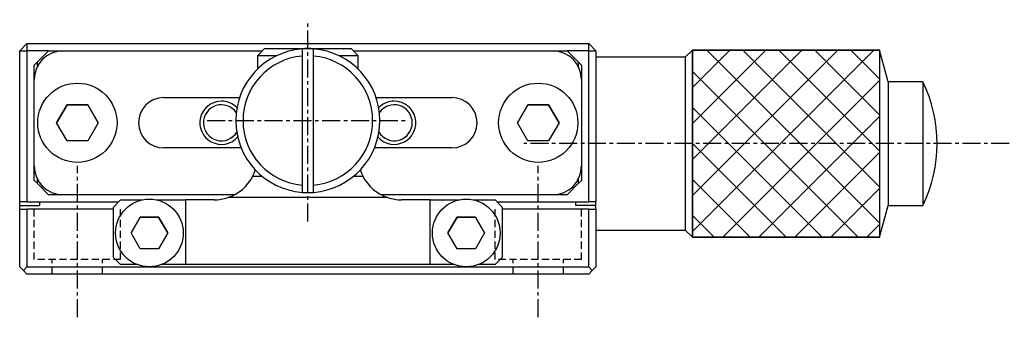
# Model space of a CAD drawing. Extents: x 10 to 346, y 10 to 242.
# Drawn here: x 124.2 to 192.9, y 55 to 75.7 of the extents above; entities that cross this region are included whole.
import ezdxf

# ---------------------------------------------------------------- set-up
doc = ezdxf.new("R2010")
doc.units = 0
doc.linetypes.add('CENTER', pattern=[2, 1.25, -0.25, 0.25, -0.25])
doc.linetypes.add('DASHED', pattern=[0.75, 0.5, -0.25])
doc.layers.get('0').update_dxf_attribs({"linetype": 'CONTINUOUS'})
doc.layers.add('CENTER', color=1, linetype='CENTER')

msp = doc.modelspace()

# ---------------------------------------------------------------- linework, layer by layer
at = {"color": 7, "linetype": 'CONTINUOUS'}
for p, q in [((124.744926, 74), (124.244926, 73.5)), ((124.744926, 74), (124.744926, 73.5)), ((124.744926, 74), (163.744926, 74)), ((140.744926, 73.15), (141.244926, 73.65)), ((141.244926, 73.65), (144.244926, 73.65)), ((143.844926, 73.633974), (143.844926, 73.132187)), ((144.244926, 73.65), (147.244926, 73.65)), ((144.644926, 73.132187), (144.644926, 73.633974)), ((147.244926, 73.65), (147.744926, 73.15)), ((163.744926, 73.5), (163.744926, 74)), ((164.244926, 73.5), (163.744926, 74)), ((170.944932, 73.549999), (170.44493, 73.049996)), ((170.944932, 73.549999), (183.944933, 73.549999)), ((170.944932, 60.550001), (170.944932, 73.549999)), ((184.534421, 71.35), (183.944933, 73.549999)), ((183.944933, 73.549999), (183.944933, 60.550001)), ((124.244926, 73.5), (124.744926, 73.5)), ((124.244926, 63), (124.244926, 73.5)), ((124.744926, 73.5), (124.744926, 63)), ((126.244926, 73.5), (124.744926, 73.5)), ((126.244926, 73.5), (125.444926, 72.7)), ((126.244926, 73.5), (127.244926, 73.5)), ((127.244926, 73.5), (141.094926, 73.5)), ((142.065476, 73.15), (140.744926, 73.15)), ((140.744926, 73.15), (140.744926, 72.220714)), ((143.844926, 73.132187), (143.844926, 64.167813)), ((144.644926, 64.167813), (144.644926, 73.132187)), ((147.744926, 73.15), (146.424375, 73.15)), ((147.394926, 73.5), (161.244926, 73.5)), ((147.744926, 72.220714), (147.744926, 73.15)), ((161.244926, 73.5), (162.244926, 73.5)), ((163.044926, 72.7), (162.244926, 73.5)), ((163.744926, 73.5), (162.244926, 73.5)), ((163.744926, 63), (163.744926, 73.5)), ((163.744926, 73.5), (164.244926, 73.5)), ((164.244926, 73.5), (164.244926, 63)), ((170.44493, 73.049996), (164.244926, 73.049996)), ((170.44493, 73.049996), (170.44493, 61.050004)), ((125.244926, 72.5), (125.444926, 72.7)), ((125.244926, 71.5), (125.244926, 72.5)), ((125.444926, 72.7), (125.444926, 72.37178)), ((163.044926, 72.37178), (163.044926, 72.7)), ((163.044926, 72.7), (163.244926, 72.5)), ((163.244926, 72.5), (163.244926, 71.5)), ((125.244926, 65.5), (125.244926, 71.5)), ((163.244926, 71.5), (163.244926, 65.5)), ((184.534421, 71.35), (184.534421, 62.75)), ((186.944932, 71.35), (184.534421, 71.35)), ((186.944932, 71.35), (186.944932, 62.75)), ((134.244926, 70.25), (139.507838, 70.25)), ((148.982014, 70.25), (154.244926, 70.25)), ((126.80155, 68.5), (127.523238, 69.75)), ((127.523238, 69.75), (126.80155, 68.5)), ((127.523238, 69.75), (128.966614, 69.75)), ((128.966614, 69.75), (127.523238, 69.75)), ((128.966614, 69.75), (129.688302, 68.5)), ((129.688302, 68.5), (128.966614, 69.75)), ((158.80155, 68.5), (159.523238, 69.75)), ((159.523238, 69.75), (158.80155, 68.5)), ((159.523238, 69.75), (160.966614, 69.75)), ((160.966614, 69.75), (159.523238, 69.75)), ((160.966614, 69.75), (161.688302, 68.5)), ((161.688302, 68.5), (160.966614, 69.75)), ((127.523238, 67.25), (126.80155, 68.5)), ((129.688302, 68.5), (128.966614, 67.25)), ((159.523238, 67.25), (158.80155, 68.5)), ((161.688302, 68.5), (160.966614, 67.25)), ((128.966614, 67.25), (127.523238, 67.25)), ((139.619994, 66.75), (134.244926, 66.75)), ((154.244926, 66.75), (148.869858, 66.75)), ((160.966614, 67.25), (159.523238, 67.25)), ((125.244926, 64.5), (125.244926, 65.5)), ((163.244926, 65.5), (163.244926, 64.5)), ((125.444926, 64.62822), (125.444926, 64.3)), ((140.424012, 64.8), (141.054707, 64.8)), ((147.435145, 64.8), (148.06584, 64.8)), ((163.044926, 64.3), (163.044926, 64.62822)), ((125.444926, 64.3), (125.244926, 64.5)), ((125.444926, 64.3), (126.244926, 63.5)), ((143.844926, 64.167813), (143.844926, 63.666026)), ((144.644926, 63.666026), (144.644926, 64.167813)), ((162.244926, 63.5), (163.044926, 64.3)), ((163.244926, 64.5), (163.044926, 64.3)), ((127.244926, 63.5), (126.244926, 63.5)), ((139.150824, 63.5), (127.244926, 63.5)), ((149.808176, 63.3), (138.681676, 63.3)), ((161.244926, 63.5), (149.339084, 63.5)), ((162.244926, 63.5), (161.244926, 63.5)), ((124.744926, 63), (124.244926, 63)), ((124.244926, 62.75), (124.244926, 63)), ((124.244926, 62.75), (125.644926, 62.75)), ((124.244926, 62.5), (124.244926, 62.75)), ((124.744926, 63), (131.094926, 63)), ((125.644926, 62.75), (125.644926, 63)), ((130.744926, 62.65), (131.244926, 63.15)), ((130.744926, 59.15), (130.744926, 62.65)), ((131.244926, 63.15), (132.762743, 63.15)), ((133.727109, 63.15), (135.744926, 63.15)), ((135.744926, 63.15), (135.744926, 58.65)), ((137.744926, 63.15), (135.744926, 63.15)), ((152.744926, 63.15), (150.744926, 63.15)), ((152.744926, 58.65), (152.744926, 63.15)), ((152.744926, 63.15), (154.762743, 63.15)), ((155.727109, 63.15), (157.244926, 63.15)), ((157.244926, 63.15), (157.744926, 62.65)), ((157.394926, 63), (163.744926, 63)), ((157.744926, 62.65), (157.744926, 59.15)), ((162.844926, 62.75), (162.844926, 63)), ((164.244926, 62.75), (162.844926, 62.75)), ((164.244926, 63), (163.744926, 63)), ((164.244926, 62.75), (164.244926, 63)), ((164.244926, 62.5), (164.244926, 62.75)), ((183.944933, 60.550001), (184.534421, 62.75)), ((184.534421, 62.75), (186.944932, 62.75)), ((124.244926, 58.5), (124.244926, 62.5)), ((124.244926, 62.5), (124.744926, 62.5)), ((124.744926, 62.5), (124.744926, 58.5)), ((130.744926, 62.5), (124.744926, 62.5)), ((131.974755, 60.85), (132.609841, 61.95)), ((132.609841, 61.95), (131.974755, 60.85)), ((132.609841, 61.95), (133.880011, 61.95)), ((133.880011, 61.95), (132.609841, 61.95)), ((133.880011, 61.95), (134.515097, 60.85)), ((134.515097, 60.85), (133.880011, 61.95)), ((153.974755, 60.85), (154.609841, 61.95)), ((154.609841, 61.95), (153.974755, 60.85)), ((154.609841, 61.95), (155.880011, 61.95)), ((155.880011, 61.95), (154.609841, 61.95)), ((155.880011, 61.95), (156.515097, 60.85)), ((156.515097, 60.85), (155.880011, 61.95)), ((163.744926, 62.5), (157.744926, 62.5)), ((163.744926, 58.5), (163.744926, 62.5)), ((163.744926, 62.5), (164.244926, 62.5)), ((164.244926, 62.5), (164.244926, 58.5)), ((132.609841, 59.75), (131.974755, 60.85)), ((134.515097, 60.85), (133.880011, 59.75)), ((154.609841, 59.75), (153.974755, 60.85)), ((156.515097, 60.85), (155.880011, 59.75)), ((164.244926, 61.050004), (170.44493, 61.050004)), ((170.44493, 61.050004), (170.944932, 60.550001)), ((183.944933, 60.550001), (170.944932, 60.550001)), ((131.244926, 58.65), (130.744926, 59.15)), ((133.880011, 59.75), (132.609841, 59.75)), ((155.880011, 59.75), (154.609841, 59.75)), ((157.744926, 59.15), (157.244926, 58.65)), ((124.494926, 58.25), (124.244926, 58.5)), ((124.744926, 58.5), (124.494926, 58.25)), ((124.744926, 58.5), (133.244926, 58.5)), ((132.41879, 58.65), (131.244926, 58.65)), ((133.244926, 58.5), (155.244926, 58.5)), ((135.744926, 58.65), (134.071062, 58.65)), ((152.744926, 58.65), (135.744926, 58.65)), ((154.41879, 58.65), (152.744926, 58.65)), ((155.244926, 58.5), (163.744926, 58.5)), ((157.244926, 58.65), (156.071062, 58.65)), ((163.994926, 58.25), (163.744926, 58.5)), ((164.244926, 58.5), (163.994926, 58.25)), ((124.744926, 58), (124.494926, 58.25)), ((163.744926, 58), (124.744926, 58)), ((163.744926, 58), (163.994926, 58.25))]:
    msp.add_line(p, q, dxfattribs=at)
at = {"color": 3, "linetype": 'CONTINUOUS'}
for p, q in [((170.944932, 73.549999), (170.944932, 60.550001)), ((183.944933, 73.549999), (170.944932, 73.549999)), ((170.944932, 73.444932), (171.049999, 73.549999)), ((170.944932, 70.944932), (173.549999, 73.549999)), ((170.944932, 68.444932), (176.049999, 73.549999)), ((170.944932, 65.944932), (178.549999, 73.549999)), ((170.944932, 63.444932), (181.049999, 73.549999)), ((170.944932, 60.944932), (183.549999, 73.549999)), ((171.950001, 73.549999), (183.944933, 61.555067)), ((174.450001, 73.549999), (183.944933, 64.055067)), ((176.950001, 73.549999), (183.944933, 66.555067)), ((179.450001, 73.549999), (183.944933, 69.055067)), ((181.950001, 73.549999), (183.944933, 71.555067)), ((183.944933, 73.549999), (183.944933, 60.550001)), ((170.944932, 72.055068), (182.449999, 60.550001)), ((173.050001, 60.550001), (183.944933, 71.444933)), ((170.944932, 69.555068), (179.949999, 60.550001)), ((175.550001, 60.550001), (183.944933, 68.944933)), ((170.944932, 67.055068), (177.449999, 60.550001)), ((178.050001, 60.550001), (183.944933, 66.444933)), ((170.944932, 64.555068), (174.949999, 60.550001)), ((180.550001, 60.550001), (183.944933, 63.944933)), ((170.944932, 62.055068), (172.449999, 60.550001)), ((183.050001, 60.550001), (183.944933, 61.444933)), ((170.944932, 60.550001), (183.944933, 60.550001))]:
    msp.add_line(p, q, dxfattribs=at)
at = {"color": 3, "linetype": 'DASHED'}
for p, q in [((125.244926, 59), (125.244926, 62.5)), ((131.244926, 59), (131.244926, 62.5)), ((157.244926, 59), (157.244926, 62.5)), ((163.244926, 59), (163.244926, 62.5)), ((131.244926, 59), (125.244926, 59)), ((126.494926, 58), (126.494926, 59)), ((129.994926, 58), (129.994926, 59)), ((163.244926, 59), (157.244926, 59)), ((158.494926, 58), (158.494926, 59)), ((161.994926, 58), (161.994926, 59))]:
    msp.add_line(p, q, dxfattribs=at)
at = {"color": 7, "linetype": 'CONTINUOUS'}
for centre, radius in [((128.244926, 68.5), 2.75), ((160.244926, 68.5), 2.75), ((133.244926, 60.85), 2.35), ((155.244926, 60.85), 2.35)]:
    msp.add_circle(centre, radius, dxfattribs=at)
for centre, radius, start, end in [((144.244926, 68.65), 5, 94.588566, 265.411434), ((144.244926, 68.65), 5, 85.411434, 94.588566), ((144.244926, 68.65), 5, 274.588566, 85.411434), ((127.244926, 71.5), 2, 90, 180), ((144.244926, 68.65), 4.5, 95.099689, 264.900311), ((144.244926, 68.65), 4.5, 275.099689, 84.900311), ((161.244926, 71.5), 2, 0, 90), ((178.199932, 67.05), 9.745001, 333.816209, 26.183791), ((134.244926, 68.5), 1.75, 90, 270), ((154.244926, 68.5), 1.75, 270, 90), ((138.244926, 68.5), 1.25, 34.425008, 328.439184), ((150.244926, 68.5), 1.25, 0, 145.574992), ((150.244926, 68.5), 1.25, 211.560816, 0), ((127.244926, 65.5), 2, 180, 270), ((161.244926, 65.5), 2, 270, 0), ((137.744768, 66.150184), 3.000224, 288.196647, 333.254542), ((137.744926, 66.15), 3, 333.256316, 342.096002), ((150.744926, 66.15), 3, 197.903998, 206.743684), ((150.744926, 66.15), 3, 206.743684, 251.805128), ((137.744926, 66.15), 3, 270, 288.194872), ((144.244926, 68.65), 5, 265.411434, 274.588566), ((150.744926, 66.15), 3, 251.805128, 270)]:
    msp.add_arc(centre, radius, start, end, dxfattribs=at)
at = {"color": 3, "linetype": 'CONTINUOUS'}
for centre, start, end in [((138.244926, 68.5), 90, 318.189685), ((138.244926, 68.5), 44.42679, 90), ((150.244926, 68.5), 221.810315, 90), ((150.244926, 68.5), 90, 135.57321)]:
    msp.add_arc(centre, 1.5, start, end, dxfattribs=at)
at = {"layer": 'CENTER', "color": 1, "linetype": 'CENTER'}
for p, q in [((144.244926, 61.65), (144.244926, 75.65)), ((137.244926, 68.65), (151.244926, 68.65)), ((192.944933, 67.05), (159.244926, 67.05)), ((128.244926, 55), (128.244926, 65.5)), ((160.244926, 55), (160.244926, 65.5))]:
    msp.add_line(p, q, dxfattribs=at)

doc.saveas('drawing.dxf')
